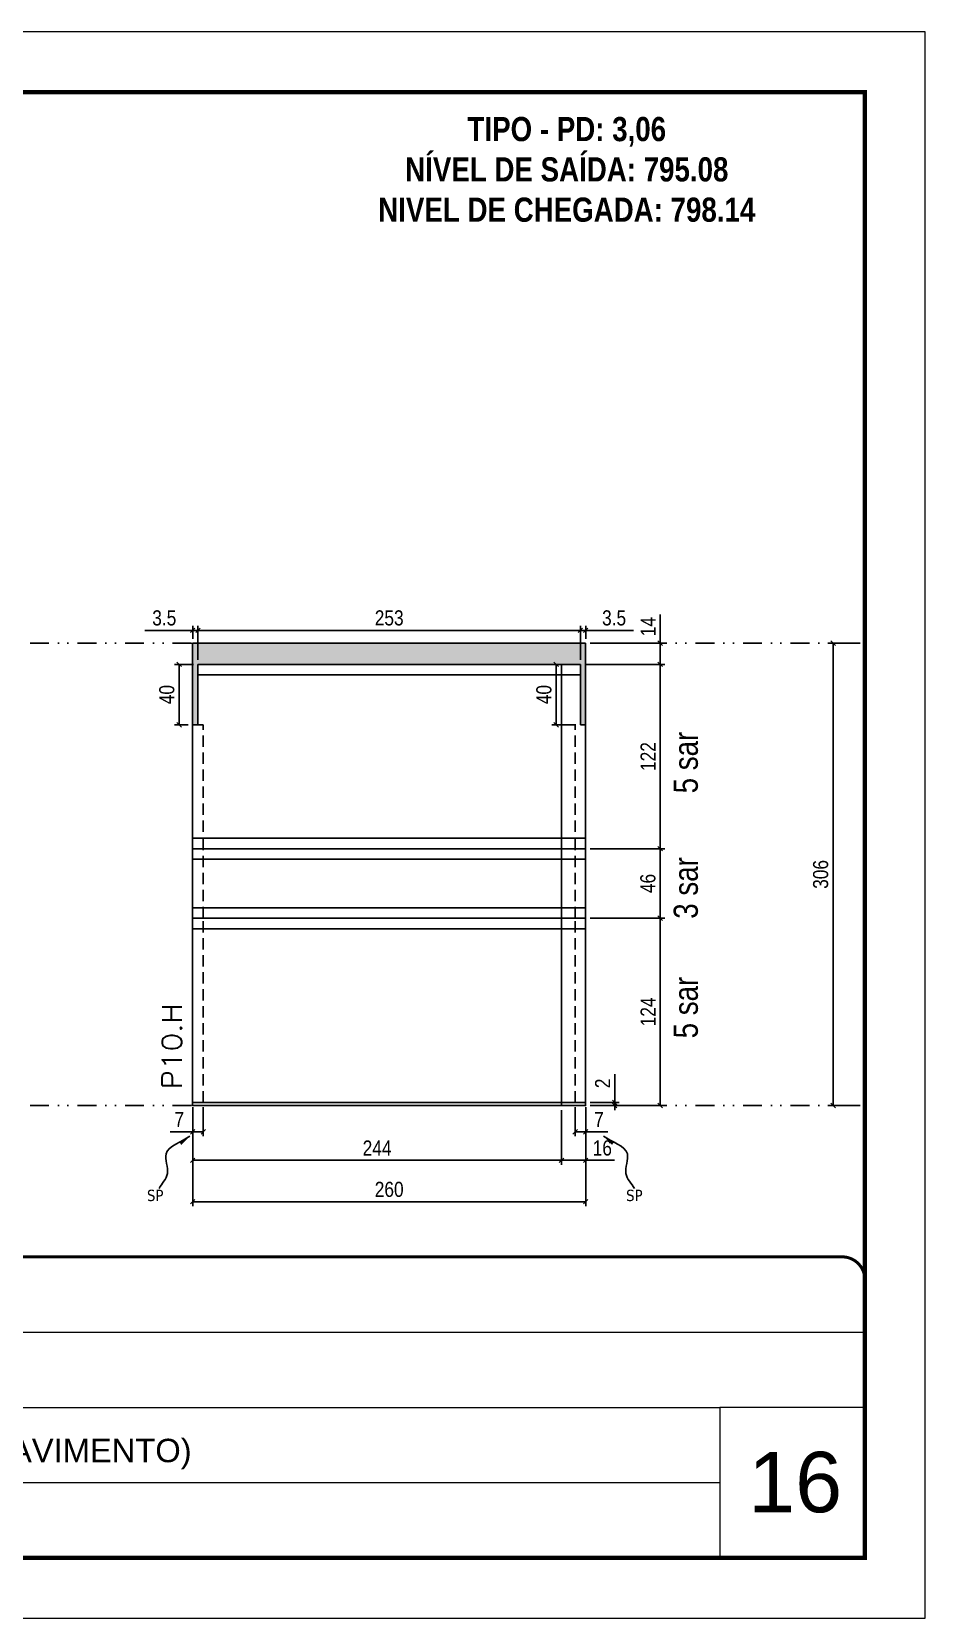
# Model space of a CAD drawing. Extents: x 14400 to 27878, y -21631 to 6985.
# Drawn here: x 20076 to 20667, y 2489 to 3539 of the extents above; entities that cross this region are included whole.
import ezdxf

# ---------------------------------------------------------------- set-up
doc = ezdxf.new("R2010")
doc.units = 0
for name, pattern in [('CONTINUO', [0]), ('DASHED', [0.75, 0.5, -0.25]), ('DIVIDE2', [0.625, 0.25, -0.125, 0, -0.125, 0, -0.125]), ('HIDDEN', [0.375, 0.25, -0.125])]:
    doc.linetypes.add(name, pattern=pattern)
for name, color, linetype, lineweight in [('CARIMBO', 255, 'Continuous', 9), ('Folhas', 255, 'Continuous', 9), ('SARRAFO DE PRESSAO', 251, 'DASHED', 9), ('Texto Seção', 7, 'Continuous', 15)]:
    doc.layers.add(name, color=color, linetype=linetype, lineweight=lineweight)
for name, color, linetype in [('COTA', 241, 'Continuous'), ('NOMENCLATURA', 7, 'Continuous'), ('Nível', 160, 'Continuous'), ('Painéis', 200, 'Continuous'), ('SARR_2.2x7', 40, 'Continuous'), ('Sarrafo de Pressão', 42, 'HIDDEN'), ('texto', 7, 'Continuous')]:
    doc.layers.add(name, color=color, linetype=linetype)
doc.styles.add('ARIAL', font='arial.ttf')
doc.styles.add('ARIAL_NARROW', font='ARIALN.TTF', dxfattribs={"height": 0.2})
doc.styles.add('COTA TECNICA', font='techl___.ttf', dxfattribs={"height": 10})
doc.styles.add('COTA TECNICA-50', font='techl___.ttf', dxfattribs={"height": 10})
doc.styles.add('REGUA-120', font='ROMANS.shx', dxfattribs={"height": 15})
doc.styles.add('ROMANC', font='techb___.ttf', dxfattribs={"height": 2.5})
doc.styles.get("Standard").update_dxf_attribs({"font": 'arial.ttf'})
doc.dimstyles.new('COTA PAINEL-50', dxfattribs={"dimtxt": 10, "dimasz": 3, "dimexe": 3, "dimexo": 3, "dimgap": 3, "dimtad": 1, "dimdec": 1, "dimzin": 12, "dimdsep": 46, "dimtxsty": 'COTA TECNICA-50', "dimblk1": 'OBLIQUE', "dimblk2": 'OBLIQUE', "dimsah": 1, "dimcen": 0.9, "dimclrd": 4, "dimclre": 4, "dimclrt": 240, "dimadec": 1, "dimazin": 3, "dimtfac": 1, "dimtdec": 1, "dimtmove": 0, "dimatfit": 3, "dimfxl": 1, "dimtolj": 1, "dimtzin": 12, "dimarcsym": 0})
doc.dimstyles.new('PAINEL', dxfattribs={"dimtxt": 10, "dimasz": 3, "dimexe": 3, "dimexo": 3, "dimgap": 3, "dimtad": 1, "dimdec": 1, "dimzin": 12, "dimdsep": 46, "dimtxsty": 'COTA TECNICA', "dimblk1": 'OBLIQUE', "dimblk2": 'OBLIQUE', "dimsah": 1, "dimcen": 0.9, "dimclrd": 4, "dimclre": 4, "dimclrt": 240, "dimadec": 1, "dimazin": 3, "dimtfac": 1, "dimtdec": 1, "dimtmove": 0, "dimatfit": 3, "dimfxl": 1, "dimtolj": 1, "dimtzin": 12, "dimarcsym": 0})
doc.dimstyles.get("Standard").update_dxf_attribs({"dimtxt": 0.18, "dimasz": 0.18, "dimexe": 0.18, "dimexo": 0.0625, "dimgap": 0.09, "dimtad": 0, "dimtih": 1, "dimtoh": 1, "dimdec": 4, "dimzin": 0, "dimdsep": 46, "dimtxsty": 'Standard', "dimcen": 0.09, "dimadec": 0, "dimazin": 0, "dimtfac": 1, "dimtdec": 4, "dimtofl": 0, "dimtmove": 0, "dimatfit": 3, "dimfxl": 1, "dimtolj": 1, "dimtzin": 0, "dimarcsym": 0})

# ---------------------------------------------------------------- blocks, each defined once
blk = doc.blocks.new('9999999999')
at = {"color": 30, "linetype": 'CONTINUO'}
for p, q in [((98564.6, 34379.6), (99584, 34379.6)), ((98564.6, 34329.8), (99488, 34329.8)), ((99584, 34329.8), (99488, 34329.8)), ((99488, 34329.8), (99488, 34230.2)), ((98564.6, 34280), (99488, 34280))]:
    blk.add_line(p, q, dxfattribs=at)
at = {"color": 30, "linetype": 'CONTINUO', "const_width": 2}
blk.add_lwpolyline([(99584, 34230.2), (99584, 34414.4, 0.414214), (99569, 34429.4), (98229, 34429.4, 0.414214), (98214, 34414.4), (98214, 34245.2, 0.414214), (98229, 34230.2), (99584, 34230.2)], format="xyb", dxfattribs=at)
at = {"layer": 'Folhas'}
blk.add_lwpolyline([(98139, 34190.2), (99624, 34190.2), (99624, 35240.2), (98139, 35240.2)], close=True, dxfattribs=at)
at = {"layer": 'Folhas', "color": 30, "const_width": 3}
blk.add_lwpolyline([(98214, 34230.2), (99584, 34230.2), (99584, 35200.2), (98214, 35200.2)], close=True, dxfattribs=at)
at = {"color": 7, "linetype": 'Continuous', "ltscale": 5, "style": 'ARIAL'}
blk.add_text('TIPO (7° AO 21° PAVIMENTO)', height=15.483, dxfattribs=at).set_placement((98837.7, 34293.5))
blk = doc.blocks.new('_Oblique')
at = {"color": 0, "linetype": 'ByBlock', "lineweight": -2}
blk.add_line((-0.5, -0.5), (0.5, 0.5), dxfattribs=at)
blk = doc.blocks.new('*D1558')
at = {"layer": 'COTA', "color": 4, "lineweight": -2, "transparency": 16777216}
for p, q in [((20624, 3134.3), (20603, 3134.3)), ((20606, 2828.3), (20606, 3134.3)), ((20624, 2828.3), (20603, 2828.3))]:
    blk.add_line(p, q, dxfattribs=at)
at = {"layer": 'Defpoints', "color": 0, "transparency": 16777216}
for p in [(20606, 3134.3), (20627, 3134.3), (20627, 2828.3)]:
    blk.add_point(p, dxfattribs=at)
at = {"layer": 'COTA', "color": 4, "lineweight": -2, "transparency": 16777216, "xscale": 3, "yscale": 3, "zscale": 3}
for p, rotation in [((20606, 3134.3), 90), ((20606, 2828.3), 270)]:
    blk.add_blockref('_Oblique', p, dxfattribs=dict(at, rotation=rotation))
at = {"layer": 'COTA', "color": 240, "transparency": 16777216, "insert": (20597.8, 2981.3), "char_height": 10, "attachment_point": 5, "rotation": 90, "style": 'COTA TECNICA'}
blk.add_mtext('\\A1;306', dxfattribs=at)
blk = doc.blocks.new('*D1565')
at = {"layer": 'COTA', "color": 4, "lineweight": -2, "transparency": 16777216}
for p, q in [((20182.3, 2827.3), (20182.3, 2761.7)), ((20442.3, 2827.3), (20442.3, 2761.7)), ((20442.3, 2764.7), (20182.3, 2764.7))]:
    blk.add_line(p, q, dxfattribs=at)
at = {"layer": 'Defpoints', "color": 0, "transparency": 16777216}
for p in [(20182.3, 2830.3), (20442.3, 2830.3), (20182.3, 2764.7)]:
    blk.add_point(p, dxfattribs=at)
at = {"layer": 'COTA', "color": 4, "lineweight": -2, "transparency": 16777216, "xscale": 3, "yscale": 3, "zscale": 3, "rotation": 180}
blk.add_blockref('_Oblique', (20182.3, 2764.7), dxfattribs=at)
at = {"layer": 'COTA', "color": 4, "lineweight": -2, "transparency": 16777216, "xscale": 3, "yscale": 3, "zscale": 3}
blk.add_blockref('_Oblique', (20442.3, 2764.7), dxfattribs=at)
at = {"layer": 'COTA', "color": 240, "transparency": 16777216, "insert": (20312.3, 2772.8), "char_height": 10, "attachment_point": 5, "style": 'COTA TECNICA'}
blk.add_mtext('\\A1;260', dxfattribs=at)
blk = doc.blocks.new('*D1566')
at = {"layer": 'COTA', "color": 4, "lineweight": -2, "transparency": 16777216}
for p, q in [((20435.3, 2827.3), (20435.3, 2808)), ((20442.3, 2825.3), (20442.3, 2808)), ((20435.3, 2811), (20442.3, 2811)), ((20442.3, 2811), (20457, 2811))]:
    blk.add_line(p, q, dxfattribs=at)
at = {"layer": 'Defpoints', "color": 0, "transparency": 16777216}
for p in [(20435.3, 2830.3), (20442.3, 2828.3), (20442.3, 2811)]:
    blk.add_point(p, dxfattribs=at)
at = {"layer": 'COTA', "color": 4, "lineweight": -2, "transparency": 16777216, "xscale": 3, "yscale": 3, "zscale": 3, "rotation": 180}
blk.add_blockref('_Oblique', (20435.3, 2811), dxfattribs=at)
at = {"layer": 'COTA', "color": 4, "lineweight": -2, "transparency": 16777216, "xscale": 3, "yscale": 3, "zscale": 3}
blk.add_blockref('_Oblique', (20442.3, 2811), dxfattribs=at)
at = {"layer": 'COTA', "color": 240, "transparency": 16777216, "insert": (20451.1, 2819.1), "char_height": 10, "attachment_point": 5, "style": 'COTA TECNICA-50'}
blk.add_mtext('\\A1;7', dxfattribs=at)
blk = doc.blocks.new('*D1567')
at = {"layer": 'COTA', "color": 4, "lineweight": -2, "transparency": 16777216}
for p, q in [((20182.3, 2825.3), (20182.3, 2808)), ((20189.3, 2827.3), (20189.3, 2808)), ((20182.3, 2811), (20167.5, 2811)), ((20189.3, 2811), (20182.3, 2811))]:
    blk.add_line(p, q, dxfattribs=at)
at = {"layer": 'Defpoints', "color": 0, "transparency": 16777216}
for p in [(20182.3, 2828.3), (20189.3, 2830.3), (20182.3, 2811)]:
    blk.add_point(p, dxfattribs=at)
at = {"layer": 'COTA', "color": 4, "lineweight": -2, "transparency": 16777216, "xscale": 3, "yscale": 3, "zscale": 3, "rotation": 180}
blk.add_blockref('_Oblique', (20182.3, 2811), dxfattribs=at)
at = {"layer": 'COTA', "color": 4, "lineweight": -2, "transparency": 16777216, "xscale": 3, "yscale": 3, "zscale": 3}
blk.add_blockref('_Oblique', (20189.3, 2811), dxfattribs=at)
at = {"layer": 'COTA', "color": 240, "transparency": 16777216, "insert": (20173.4, 2819.1), "char_height": 10, "attachment_point": 5, "style": 'COTA TECNICA-50'}
blk.add_mtext('\\A1;7', dxfattribs=at)
blk = doc.blocks.new('*D1568')
at = {"layer": 'COTA', "color": 4, "lineweight": -2, "transparency": 16777216}
for p, q in [((20461.5, 2830.3), (20461.5, 2849.1)), ((20445.3, 2830.3), (20464.5, 2830.3)), ((20445.3, 2828.3), (20464.5, 2828.3)), ((20461.5, 2828.3), (20461.5, 2830.3)), ((20461.5, 2828.3), (20461.5, 2825.3))]:
    blk.add_line(p, q, dxfattribs=at)
at = {"layer": 'Defpoints', "color": 0, "transparency": 16777216}
for p in [(20442.3, 2830.3), (20442.3, 2828.3), (20461.5, 2828.3)]:
    blk.add_point(p, dxfattribs=at)
at = {"layer": 'COTA', "color": 4, "lineweight": -2, "transparency": 16777216, "xscale": 3, "yscale": 3, "zscale": 3}
for p, rotation in [((20461.5, 2830.3), 270), ((20461.5, 2828.3), 90)]:
    blk.add_blockref('_Oblique', p, dxfattribs=dict(at, rotation=rotation))
at = {"layer": 'COTA', "color": 240, "transparency": 16777216, "insert": (20453.5, 2843), "char_height": 10, "attachment_point": 5, "rotation": 90, "style": 'COTA TECNICA-50'}
blk.add_mtext('\\A1;2', dxfattribs=at)
blk = doc.blocks.new('*D1569')
at = {"layer": 'COTA', "color": 4, "linetype": 'ByBlock', "lineweight": -2, "transparency": 16777216}
for p, q in [((20445.3, 2952.3), (20494.6, 2952.3)), ((20491.6, 2828.3), (20491.6, 2952.3)), ((20445.3, 2828.3), (20494.6, 2828.3))]:
    blk.add_line(p, q, dxfattribs=at)
at = {"layer": 'Defpoints', "color": 0, "linetype": 'ByBlock', "transparency": 16777216}
for p in [(20442.3, 2952.3), (20491.6, 2952.3), (20442.3, 2828.3)]:
    blk.add_point(p, dxfattribs=at)
at = {"layer": 'COTA', "color": 4, "linetype": 'ByBlock', "lineweight": -2, "transparency": 16777216, "xscale": 3, "yscale": 3, "zscale": 3}
for p, rotation in [((20491.6, 2952.3), 90), ((20491.6, 2828.3), 270)]:
    blk.add_blockref('_Oblique', p, dxfattribs=dict(at, rotation=rotation))
at = {"layer": 'COTA', "color": 240, "linetype": 'ByBlock', "transparency": 16777216, "insert": (20483.6, 2890.3), "char_height": 10, "attachment_point": 5, "rotation": 90, "style": 'COTA TECNICA'}
blk.add_mtext('\\A1;124', dxfattribs=at)
blk = doc.blocks.new('*D1570')
at = {"layer": 'COTA', "color": 4, "lineweight": -2, "transparency": 16777216}
for p, q in [((20182.3, 2825.3), (20182.3, 2789.1)), ((20426.3, 2825.3), (20426.3, 2789.1)), ((20182.3, 2792.1), (20426.3, 2792.1))]:
    blk.add_line(p, q, dxfattribs=at)
at = {"layer": 'Defpoints', "color": 0, "transparency": 16777216}
for p in [(20182.3, 2828.3), (20426.3, 2828.3), (20426.3, 2792.1)]:
    blk.add_point(p, dxfattribs=at)
at = {"layer": 'COTA', "color": 4, "lineweight": -2, "transparency": 16777216, "xscale": 3, "yscale": 3, "zscale": 3, "rotation": 180}
blk.add_blockref('_Oblique', (20182.3, 2792.1), dxfattribs=at)
at = {"layer": 'COTA', "color": 4, "lineweight": -2, "transparency": 16777216, "xscale": 3, "yscale": 3, "zscale": 3}
blk.add_blockref('_Oblique', (20426.3, 2792.1), dxfattribs=at)
at = {"layer": 'COTA', "color": 240, "transparency": 16777216, "insert": (20304.3, 2800.2), "char_height": 10, "attachment_point": 5, "style": 'COTA TECNICA'}
blk.add_mtext('\\A1;244', dxfattribs=at)
blk = doc.blocks.new('*D1571')
at = {"layer": 'COTA', "color": 4, "lineweight": -2, "transparency": 16777216}
for p, q in [((20441.8, 3120.3), (20494.6, 3120.3)), ((20491.6, 2998.3), (20491.6, 3120.3)), ((20445.3, 2998.3), (20494.6, 2998.3))]:
    blk.add_line(p, q, dxfattribs=at)
at = {"layer": 'Defpoints', "color": 0, "transparency": 16777216}
for p in [(20438.8, 3120.3), (20491.6, 3120.3), (20442.3, 2998.3)]:
    blk.add_point(p, dxfattribs=at)
at = {"layer": 'COTA', "color": 4, "lineweight": -2, "transparency": 16777216, "xscale": 3, "yscale": 3, "zscale": 3}
for p, rotation in [((20491.6, 3120.3), 90), ((20491.6, 2998.3), 270)]:
    blk.add_blockref('_Oblique', p, dxfattribs=dict(at, rotation=rotation))
at = {"layer": 'COTA', "color": 240, "transparency": 16777216, "insert": (20483.6, 3059.3), "char_height": 10, "attachment_point": 5, "rotation": 90, "style": 'COTA TECNICA'}
blk.add_mtext('\\A1;122', dxfattribs=at)
blk = doc.blocks.new('*D1572')
at = {"layer": 'COTA', "color": 4, "lineweight": -2, "transparency": 16777216}
for p, q in [((20491.6, 3134.3), (20491.6, 3153.4)), ((20445.3, 3134.3), (20494.6, 3134.3)), ((20491.6, 3120.3), (20491.6, 3134.3)), ((20441.8, 3120.3), (20494.6, 3120.3))]:
    blk.add_line(p, q, dxfattribs=at)
at = {"layer": 'Defpoints', "color": 0, "transparency": 16777216}
for p in [(20442.3, 3134.3), (20491.6, 3134.3), (20438.8, 3120.3)]:
    blk.add_point(p, dxfattribs=at)
at = {"layer": 'COTA', "color": 4, "lineweight": -2, "transparency": 16777216, "xscale": 3, "yscale": 3, "zscale": 3}
for p, rotation in [((20491.6, 3134.3), 90), ((20491.6, 3120.3), 270)]:
    blk.add_blockref('_Oblique', p, dxfattribs=dict(at, rotation=rotation))
at = {"layer": 'COTA', "color": 240, "transparency": 16777216, "insert": (20483.6, 3145.3), "char_height": 10, "attachment_point": 5, "rotation": 90, "style": 'COTA TECNICA'}
blk.add_mtext('\\A1;14', dxfattribs=at)
blk = doc.blocks.new('*D1573')
at = {"layer": 'COTA', "color": 4, "lineweight": -2, "transparency": 16777216}
for p, q in [((20426.3, 2825.3), (20426.3, 2789.1)), ((20442.3, 2825.3), (20442.3, 2789.1)), ((20426.3, 2792.1), (20442.3, 2792.1)), ((20442.3, 2792.1), (20461.3, 2792.1))]:
    blk.add_line(p, q, dxfattribs=at)
at = {"layer": 'Defpoints', "color": 0, "transparency": 16777216}
for p in [(20426.3, 2828.3), (20442.3, 2828.3), (20442.3, 2792.1)]:
    blk.add_point(p, dxfattribs=at)
at = {"layer": 'COTA', "color": 4, "lineweight": -2, "transparency": 16777216, "xscale": 3, "yscale": 3, "zscale": 3, "rotation": 180}
blk.add_blockref('_Oblique', (20426.3, 2792.1), dxfattribs=at)
at = {"layer": 'COTA', "color": 4, "lineweight": -2, "transparency": 16777216, "xscale": 3, "yscale": 3, "zscale": 3}
blk.add_blockref('_Oblique', (20442.3, 2792.1), dxfattribs=at)
at = {"layer": 'COTA', "color": 240, "transparency": 16777216, "insert": (20453.3, 2800.2), "char_height": 10, "attachment_point": 5, "style": 'COTA TECNICA'}
blk.add_mtext('\\A1;16', dxfattribs=at)
blk = doc.blocks.new('*D2867')
at = {"layer": 'COTA', "color": 4, "lineweight": -2, "transparency": 16777216}
for p, q in [((20182.3, 3142.8), (20150.7, 3142.8)), ((20182.3, 3137.3), (20182.3, 3145.8)), ((20185.8, 3142.8), (20182.3, 3142.8)), ((20185.8, 3123.3), (20185.8, 3145.8)), ((20185.8, 3142.8), (20188.8, 3142.8))]:
    blk.add_line(p, q, dxfattribs=at)
at = {"layer": 'Defpoints', "color": 0, "transparency": 16777216}
for p in [(20182.3, 3142.8), (20182.3, 3134.3), (20185.8, 3120.3)]:
    blk.add_point(p, dxfattribs=at)
at = {"layer": 'COTA', "color": 4, "lineweight": -2, "transparency": 16777216, "xscale": 3, "yscale": 3, "zscale": 3}
blk.add_blockref('_Oblique', (20182.3, 3142.8), dxfattribs=at)
at = {"layer": 'COTA', "color": 4, "lineweight": -2, "transparency": 16777216, "xscale": 3, "yscale": 3, "zscale": 3, "rotation": 180}
blk.add_blockref('_Oblique', (20185.8, 3142.8), dxfattribs=at)
at = {"layer": 'COTA', "color": 240, "transparency": 16777216, "insert": (20163.5, 3151), "char_height": 10, "attachment_point": 5, "style": 'COTA TECNICA'}
blk.add_mtext('\\A1;3.5', dxfattribs=at)
blk = doc.blocks.new('*D2868')
at = {"layer": 'COTA', "color": 4, "lineweight": -2, "transparency": 16777216}
for p, q in [((20185.8, 3123.3), (20185.8, 3145.8)), ((20185.8, 3142.8), (20438.8, 3142.8)), ((20438.8, 3123.3), (20438.8, 3145.8))]:
    blk.add_line(p, q, dxfattribs=at)
at = {"layer": 'Defpoints', "color": 0, "transparency": 16777216}
for p in [(20438.8, 3142.8), (20185.8, 3120.3), (20438.8, 3120.3)]:
    blk.add_point(p, dxfattribs=at)
at = {"layer": 'COTA', "color": 4, "lineweight": -2, "transparency": 16777216, "xscale": 3, "yscale": 3, "zscale": 3, "rotation": 180}
blk.add_blockref('_Oblique', (20185.8, 3142.8), dxfattribs=at)
at = {"layer": 'COTA', "color": 4, "lineweight": -2, "transparency": 16777216, "xscale": 3, "yscale": 3, "zscale": 3}
blk.add_blockref('_Oblique', (20438.8, 3142.8), dxfattribs=at)
at = {"layer": 'COTA', "color": 240, "transparency": 16777216, "insert": (20312.3, 3151), "char_height": 10, "attachment_point": 5, "style": 'COTA TECNICA'}
blk.add_mtext('\\A1;253', dxfattribs=at)
blk = doc.blocks.new('*D2869')
at = {"layer": 'COTA', "color": 4, "lineweight": -2, "transparency": 16777216}
for p, q in [((20438.8, 3142.8), (20435.8, 3142.8)), ((20438.8, 3123.3), (20438.8, 3145.8)), ((20438.8, 3142.8), (20442.3, 3142.8)), ((20442.3, 3137.3), (20442.3, 3145.8)), ((20442.3, 3142.8), (20473.9, 3142.8))]:
    blk.add_line(p, q, dxfattribs=at)
at = {"layer": 'Defpoints', "color": 0, "transparency": 16777216}
for p in [(20442.3, 3142.8), (20442.3, 3134.3), (20438.8, 3120.3)]:
    blk.add_point(p, dxfattribs=at)
at = {"layer": 'COTA', "color": 4, "lineweight": -2, "transparency": 16777216, "xscale": 3, "yscale": 3, "zscale": 3}
blk.add_blockref('_Oblique', (20438.8, 3142.8), dxfattribs=at)
at = {"layer": 'COTA', "color": 4, "lineweight": -2, "transparency": 16777216, "xscale": 3, "yscale": 3, "zscale": 3, "rotation": 180}
blk.add_blockref('_Oblique', (20442.3, 3142.8), dxfattribs=at)
at = {"layer": 'COTA', "color": 240, "transparency": 16777216, "insert": (20461.1, 3151), "char_height": 10, "attachment_point": 5, "style": 'COTA TECNICA'}
blk.add_mtext('\\A1;3.5', dxfattribs=at)
blk = doc.blocks.new('*D2870')
at = {"layer": 'COTA', "color": 4, "lineweight": -2, "transparency": 16777216}
for p, q in [((20182.8, 3120.3), (20170.3, 3120.3)), ((20173.3, 3080.3), (20173.3, 3120.3)), ((20179.3, 3080.3), (20170.3, 3080.3))]:
    blk.add_line(p, q, dxfattribs=at)
at = {"layer": 'Defpoints', "color": 0, "transparency": 16777216}
for p in [(20173.3, 3120.3), (20185.8, 3120.3), (20182.3, 3080.3)]:
    blk.add_point(p, dxfattribs=at)
at = {"layer": 'COTA', "color": 4, "lineweight": -2, "transparency": 16777216, "xscale": 3, "yscale": 3, "zscale": 3}
for p, rotation in [((20173.3, 3120.3), 90), ((20173.3, 3080.3), 270)]:
    blk.add_blockref('_Oblique', p, dxfattribs=dict(at, rotation=rotation))
at = {"layer": 'COTA', "color": 240, "transparency": 16777216, "insert": (20165.2, 3100.3), "char_height": 10, "attachment_point": 5, "rotation": 90, "style": 'COTA TECNICA'}
blk.add_mtext('\\A1;40', dxfattribs=at)
blk = doc.blocks.new('*D2871')
at = {"layer": 'COTA', "color": 4, "lineweight": -2, "transparency": 16777216}
for p, q in [((20435.8, 3120.3), (20419.8, 3120.3)), ((20422.8, 3080.3), (20422.8, 3120.3)), ((20435.8, 3080.3), (20419.8, 3080.3))]:
    blk.add_line(p, q, dxfattribs=at)
at = {"layer": 'Defpoints', "color": 0, "transparency": 16777216}
for p in [(20422.8, 3120.3), (20438.8, 3120.3), (20438.8, 3080.3)]:
    blk.add_point(p, dxfattribs=at)
at = {"layer": 'COTA', "color": 4, "lineweight": -2, "transparency": 16777216, "xscale": 3, "yscale": 3, "zscale": 3}
for p, rotation in [((20422.8, 3120.3), 90), ((20422.8, 3080.3), 270)]:
    blk.add_blockref('_Oblique', p, dxfattribs=dict(at, rotation=rotation))
at = {"layer": 'COTA', "color": 240, "transparency": 16777216, "insert": (20414.7, 3100.3), "char_height": 10, "attachment_point": 5, "rotation": 90, "style": 'COTA TECNICA'}
blk.add_mtext('\\A1;40', dxfattribs=at)
blk = doc.blocks.new('*D2872')
at = {"layer": 'COTA', "color": 4, "lineweight": -2, "transparency": 16777216}
for p, q in [((20445.3, 2998.3), (20494.6, 2998.3)), ((20491.6, 2952.3), (20491.6, 2998.3)), ((20445.3, 2952.3), (20494.6, 2952.3))]:
    blk.add_line(p, q, dxfattribs=at)
at = {"layer": 'Defpoints', "color": 0, "transparency": 16777216}
for p in [(20442.3, 2998.3), (20491.6, 2998.3), (20442.3, 2952.3)]:
    blk.add_point(p, dxfattribs=at)
at = {"layer": 'COTA', "color": 4, "lineweight": -2, "transparency": 16777216, "xscale": 3, "yscale": 3, "zscale": 3}
for p, rotation in [((20491.6, 2998.3), 90), ((20491.6, 2952.3), 270)]:
    blk.add_blockref('_Oblique', p, dxfattribs=dict(at, rotation=rotation))
at = {"layer": 'COTA', "color": 240, "transparency": 16777216, "insert": (20483.5, 2975.3), "char_height": 10, "attachment_point": 5, "rotation": 90, "style": 'COTA TECNICA'}
blk.add_mtext('\\A1;46', dxfattribs=at)

msp = doc.modelspace()

# ---------------------------------------------------------------- hatches: boundary and pattern name
at = {"layer": 'COTA'}
h = msp.add_hatch(dxfattribs=at)
h.set_pattern_fill('AR-CONC', color=256, scale=0.03)
h.set_pattern_definition([(50, (0, 2), (5.4655401, -0.4781726), [0.5715, -6.2865]), (355, (0, 2), (-1.0573026, 5.7317054), [0.4572, -5.0292175]), (100.451445, (0.4555, 1.96), (4.4082374, 5.2535326), [0.4857003, -5.3427073]), (46.1842, (0, 3.524), (8.1323712, -1.2612698), [0.85725, -9.42975]), (96.635558, (0.678, 3.419), (7.122124, 7.4227837), [0.7285507, -8.0140682]), (351.18415, (0, 3.524), (7.122124, 7.4227837), [0.685799, -7.543792]), (21, (0.762, 3.143), (4.5484317, -3.0679559), [0.5715, -6.2865]), (326, (0.762, 3.143), (1.8540609, 5.525639), [0.4572, -5.0292]), (71.451445, (1.141, 2.8873), (6.4024926, 2.457683), [0.4857003, -5.3426981]), (37.5, (0, 2), (0.0926581, 2.53665117), [0, -4.96824, 0, -5.1054, 0, -5.04825]), (7.5, (0, 2), (2.00458988, 3.00541724), [0, -2.91084, 0, -4.85394, 0, -1.92405]), (327.5, (-1.6993, 2), (4.06771786, -0.17186232), [0, -1.905, 0, -5.9436, 0, -7.8867]), (317.5, (-2.4613, 2), (4.44387544, 0.76279473), [0, -2.4765, 0, -3.94716, 0, -5.6007])])
h.paths.add_polyline_path([(20438.769, 3120.285), (20438.769, 3080.285), (20442.269, 3080.285), (20442.269, 3134.285), (20182.269, 3134.285), (20182.269, 3080.285), (20185.769, 3080.285), (20185.769, 3120.285)])

# ---------------------------------------------------------------- linework, layer by layer
for p, q in [((20182.269, 3080.285), (20182.269, 3134.285)), ((20182.269, 3134.285), (20442.269, 3134.285)), ((20442.269, 3134.285), (20442.269, 3080.285))]:
    msp.add_line(p, q, dxfattribs=at)
at = {"layer": 'Nível', "color": 4, "linetype": 'DIVIDE2', "ltscale": 50}
for p, q in [((19256.967, 3134.285), (20626.967, 3134.285)), ((19256.967, 2828.285), (20626.967, 2828.285))]:
    msp.add_line(p, q, dxfattribs=at)
at = {"layer": 'Painéis'}
for p, q in [((20185.769, 3080.285), (20185.769, 3120.285)), ((20185.769, 3120.285), (20438.769, 3120.285)), ((20426.269, 2828.285), (20426.269, 3120.285)), ((20438.769, 3120.285), (20438.769, 3080.285)), ((20182.269, 3080.285), (20182.269, 2830.285)), ((20182.269, 3080.285), (20189.269, 3080.285)), ((20438.769, 3080.285), (20442.269, 3080.285)), ((20442.269, 2830.285), (20442.269, 3080.285)), ((20182.269, 2998.285), (20442.269, 2998.285)), ((20182.269, 2952.285), (20442.269, 2952.285))]:
    msp.add_line(p, q, dxfattribs=at)
msp.add_lwpolyline([(20442.269, 2830.285), (20182.269, 2830.285), (20182.269, 2828.285), (20442.269, 2828.285)], close=True, dxfattribs=at)
at = {"layer": 'SARR_2.2x7'}
for p, q in [((20185.769, 3113.285), (20438.769, 3113.285)), ((20182.269, 3005.285), (20442.269, 3005.285)), ((20182.269, 2991.285), (20442.269, 2991.285)), ((20182.269, 2959.285), (20442.269, 2959.285)), ((20182.269, 2945.285), (20442.269, 2945.285))]:
    msp.add_line(p, q, dxfattribs=at)
at = {"layer": 'Sarrafo de Pressão', "ltscale": 30}
for p, q in [((20189.269, 2998.285), (20189.269, 3080.285)), ((20435.269, 2998.285), (20435.269, 3080.285)), ((20189.269, 2952.285), (20189.269, 2998.285)), ((20435.269, 2952.285), (20435.269, 2998.285)), ((20189.269, 2830.285), (20189.269, 2952.285)), ((20435.269, 2830.285), (20435.269, 2952.285))]:
    msp.add_line(p, q, dxfattribs=at)

# ---------------------------------------------------------------- block references
at = {"layer": 'SARRAFO DE PRESSAO', "color": 6, "linetype": 'ByBlock'}
msp.add_blockref('9999999999', (-78957.011, -31701.203), dxfattribs=at)

# ---------------------------------------------------------------- texts
at = {"layer": 'CARIMBO', "style": 'ARIAL'}
msp.add_text('16', height=40, dxfattribs=at).set_placement((20549.828, 2559.146))
at = {"layer": 'NOMENCLATURA', "style": 'ARIAL_NARROW'}
for s, p in [('5 sar', (20516.512, 3034.953)), ('3 sar', (20516.512, 2951.953)), ('5 sar', (20516.512, 2872.804))]:
    msp.add_text(s, height=16, rotation=90, dxfattribs=at).set_placement(p)
at = {"layer": 'NOMENCLATURA', "color": 2, "insert": (20429.806, 3482.587), "char_height": 16, "attachment_point": 2, "style": 'ROMANC'}
msp.add_mtext_dynamic_manual_height_columns('TIPO - PD: 3,06\\PNÍVEL DE SAÍDA: 795.08\\PNIVEL DE CHEGADA: 798.14', width=432.35115, gutter_width=1, heights=[0], dxfattribs=at)
at = {"layer": 'texto', "color": 0, "char_height": 7.5, "attachment_point": 5}
for insert in [(20157.492, 2768.794), (20474.516, 2768.794)]:
    msp.add_mtext('{\\fTahoma|b0|i0|c0|p34;\\C4;SP}', dxfattribs=dict(at, insert=insert))
at = {"layer": 'Texto Seção', "style": 'REGUA-120', "width": 1.1}
msp.add_text('P10.H', height=13, rotation=90, dxfattribs=at).set_placement((20175.02, 2839.049))

# ---------------------------------------------------------------- dimensions: what is measured, and where the dimension line sits
at = {"layer": 'COTA'}
for base, p1, p2, dimstyle, picture, middle in [((20182.269, 3142.769), (20185.769, 3120.285), (20182.269, 3134.285), 'PAINEL', '*D2867', (20163.466, 3150.988)), ((20438.769, 3142.769), (20185.769, 3120.285), (20438.769, 3120.285), 'PAINEL', '*D2868', (20312.269, 3150.988)), ((20442.269, 3142.769), (20438.769, 3120.285), (20442.269, 3134.285), 'PAINEL', '*D2869', (20461.072, 3150.988)), ((20426.269, 2792.105), (20182.269, 2828.285), (20426.269, 2828.285), 'PAINEL', '*D1570', (20304.269, 2800.178)), ((20442.269, 2792.105), (20426.269, 2828.285), (20442.269, 2828.285), 'PAINEL', '*D1573', (20453.276, 2800.208)), ((20442.269, 2811.043), (20435.269, 2830.285), (20442.269, 2828.285), 'COTA PAINEL-50', '*D1566', (20451.134, 2819.117))]:
    dim = msp.add_linear_dim(base=base, p1=p1, p2=p2, dimstyle=dimstyle, dxfattribs=at)
    dim.commit()
    dim.dimension.update_dxf_attribs({"geometry": picture, "text_midpoint": middle})
for base, p1, p2, angle, dimstyle, picture, middle in [((20491.636, 3134.285), (20438.769, 3120.285), (20442.269, 3134.285), 90, 'PAINEL', '*D1572', (20483.563, 3145.344)), ((20606.04, 3134.285), (20626.967, 2828.285), (20626.967, 3134.285), 90, 'PAINEL', '*D1558', (20597.821, 2981.285)), ((20173.323, 3120.285), (20182.269, 3080.285), (20185.769, 3120.285), 90, 'PAINEL', '*D2870', (20165.221, 3100.285)), ((20422.778, 3120.285), (20438.769, 3080.285), (20438.769, 3120.285), 90, 'PAINEL', '*D2871', (20414.676, 3100.285)), ((20491.636, 3120.285), (20442.269, 2998.285), (20438.769, 3120.285), 90, 'PAINEL', '*D1571', (20483.578, 3059.285)), ((20491.636, 2998.285), (20442.269, 2952.285), (20442.269, 2998.285), 90, 'PAINEL', '*D2872', (20483.534, 2975.285)), ((20182.269, 2811.043), (20189.269, 2830.285), (20182.269, 2828.285), 180, 'COTA PAINEL-50', '*D1567', (20173.403, 2819.117))]:
    dim = msp.add_linear_dim(base=base, p1=p1, p2=p2, angle=angle, dimstyle=dimstyle, dxfattribs=at)
    dim.commit()
    dim.dimension.update_dxf_attribs({"geometry": picture, "text_midpoint": middle})
at = {"layer": 'COTA', "linetype": 'ByBlock'}
dim = msp.add_aligned_dim(p1=(20442.269, 2828.285), p2=(20442.269, 2952.285), distance=-49.367, dimstyle='PAINEL', dxfattribs=at)
dim.commit()
dim.dimension.update_dxf_attribs({"geometry": '*D1569', "text_midpoint": (20483.563, 2890.285)})
at = {"layer": 'COTA'}
dim = msp.add_linear_dim(base=(20461.527, 2828.285), p1=(20442.269, 2830.285), p2=(20442.269, 2828.285), angle=90, dimstyle='COTA PAINEL-50', dxfattribs=at)
dim.commit()
dim.dimension.update_dxf_attribs({"geometry": '*D1568', "text_midpoint": (20461.527, 2843.032), "dimtype": 160})
dim = msp.add_linear_dim(base=(20182.269, 2764.668), p1=(20442.269, 2830.285), p2=(20182.269, 2830.285), angle=180, dimstyle='PAINEL', override={"dimarcsym": 2}, dxfattribs=at)
dim.commit()
dim.dimension.update_dxf_attribs({"geometry": '*D1565', "text_midpoint": (20312.269, 2772.77)})

# ---------------------------------------------------------------- leaders
at = {"layer": 'COTA', "path_type": 1}
for points in [[(20180.44, 2808.104), (20164.655, 2796.269), (20165.58, 2783.263), (20160.027, 2773.481)], [(20454.098, 2808.104), (20469.883, 2796.269), (20468.958, 2783.263), (20474.511, 2773.481)]]:
    msp.add_leader(points, dimstyle='Standard', override={"dimasz": 8}, dxfattribs=at)

doc.saveas('drawing.dxf')
